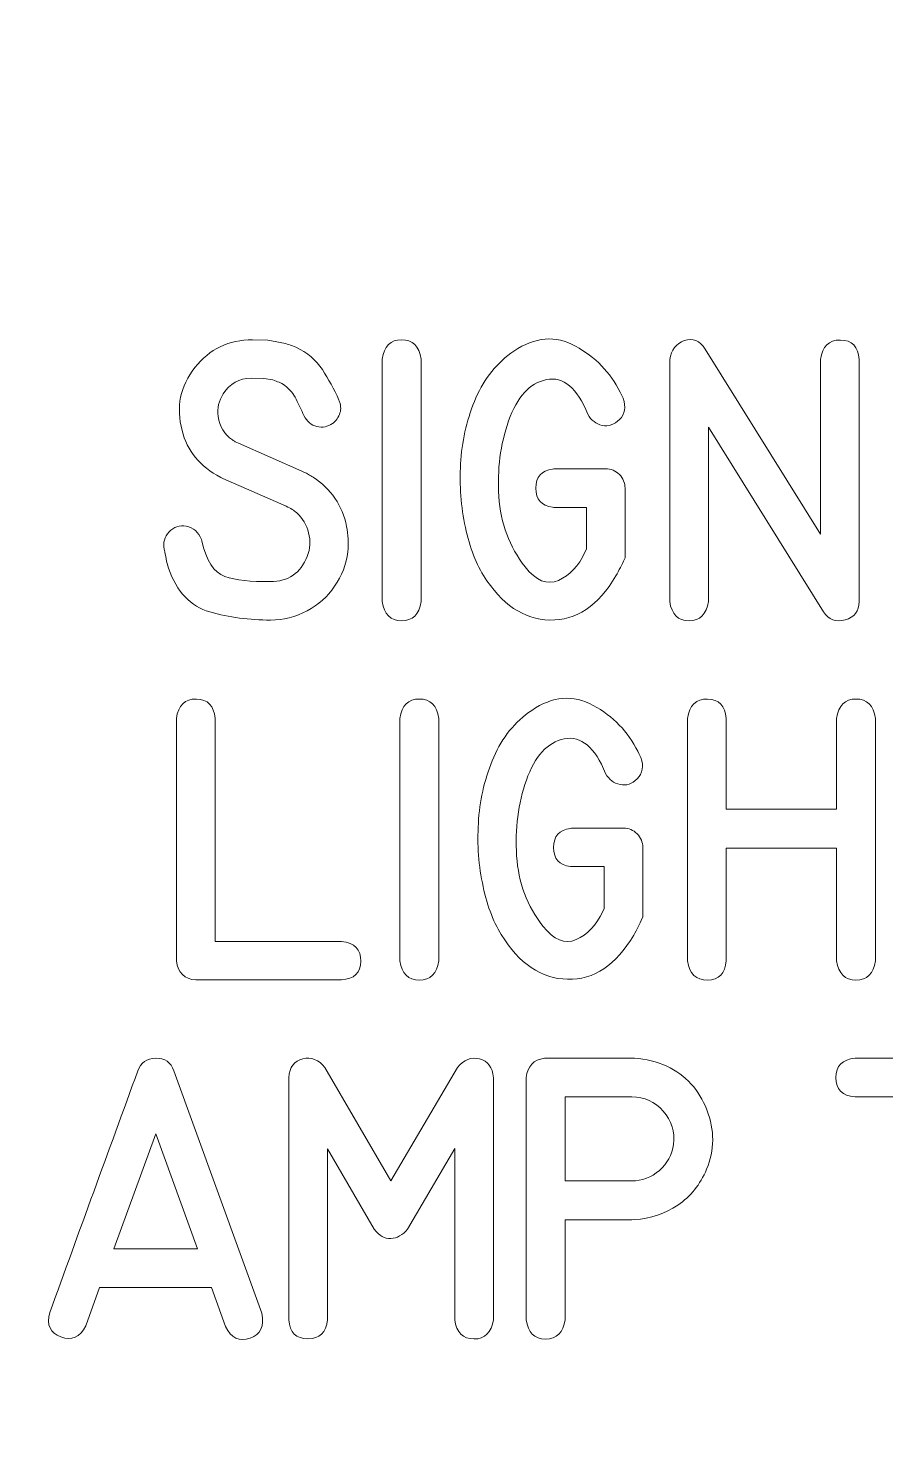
# Model space of a CAD drawing. Header units: millimetres. Extents: x -73 to 73, y -192 to 195.
# Drawn here: x -8.07 to 1.62, y 120.68 to 136.61 of the extents above; entities that cross this region are included whole.
import ezdxf

# ---------------------------------------------------------------- set-up
doc = ezdxf.new("R2010")
doc.units = ezdxf.units.MM
doc.header["$MEASUREMENT"] = 0
doc.layers.add('LED', color=7, linetype='Continuous')

msp = doc.modelspace()

# ---------------------------------------------------------------- linework, layer by layer
at = {"layer": 'LED', "color": 250, "lineweight": 9}
msp.add_open_spline([(70.6599, 74.2658), (70.9361, 74.248), (71.2072, 74.3453), (71.409, 74.5346), (71.409, 74.5346), (71.6108, 74.724), (71.7252, 74.987), (71.725, 75.2637), (71.725, 75.2637), (71.725, 75.2637), (71.725, 89.1213), (71.725, 89.1213), (71.725, 89.1213), (71.7248, 89.3867), (71.6193, 89.6411), (71.4315, 89.8287), (71.4315, 89.8287), (71.2437, 90.0162), (70.9904, 90.1215), (70.725, 90.1213), (70.725, 90.1213), (70.725, 90.1213), (68.2625, 90.1213), (68.2625, 90.1213), (68.2625, 90.1213), (65.9403, 90.1213), (63.7945, 91.3602), (62.6333, 93.3713), (62.6333, 93.3713), (61.4722, 95.3824), (61.4722, 97.8602), (62.6333, 99.8713), (62.6333, 99.8713), (63.7945, 101.8824), (65.9403, 103.1213), (68.2625, 103.1213), (68.2625, 103.1213), (68.2625, 103.1213), (70.725, 103.1213), (70.725, 103.1213), (70.725, 103.1213), (70.9904, 103.1215), (71.2448, 103.227), (71.4324, 103.4148), (71.4324, 103.4148), (71.6199, 103.6026), (71.7252, 103.8559), (71.725, 104.1213), (71.725, 104.1213), (71.725, 104.1213), (71.725, 174.8463), (71.725, 174.8463), (71.725, 174.8463), (71.7248, 175.1117), (71.6193, 175.3661), (71.4315, 175.5537), (71.4315, 175.5537), (71.2437, 175.7412), (70.9904, 175.8465), (70.725, 175.8463), (70.725, 175.8463), (70.725, 175.8463), (68.2625, 175.8463), (68.2625, 175.8463), (68.2625, 175.8463), (65.9403, 175.8463), (63.7945, 177.0852), (62.6333, 179.0963), (62.6333, 179.0963), (61.4722, 181.1074), (61.4722, 183.5852), (62.6333, 185.5963), (62.6333, 185.5963), (63.7945, 187.6074), (65.9403, 188.8463), (68.2625, 188.8463), (68.2625, 188.8463), (68.2625, 188.8463), (70.725, 188.8463), (70.725, 188.8463), (70.725, 188.8463), (70.9904, 188.8465), (71.2448, 188.952), (71.4324, 189.1398), (71.4324, 189.1398), (71.6199, 189.3276), (71.7252, 189.5809), (71.725, 189.8463), (71.725, 189.8463), (71.725, 189.8463), (71.725, 193.6206), (71.725, 193.6206), (71.725, 193.6206), (71.7248, 193.886), (71.6193, 194.1404), (71.4315, 194.328), (71.4315, 194.328), (71.2437, 194.5155), (70.9904, 194.6208), (70.725, 194.6206), (70.725, 194.6206), (70.725, 194.6206), (-70.725, 194.6206), (-70.725, 194.6206), (-70.725, 194.6206), (-70.9904, 194.6204), (-71.2448, 194.5148), (-71.4324, 194.3271), (-71.4324, 194.3271), (-71.6199, 194.1393), (-71.7252, 193.886), (-71.725, 193.6206), (-71.725, 193.6206), (-71.725, 193.6206), (-71.725, 189.8463), (-71.725, 189.8463), (-71.725, 189.8463), (-71.7248, 189.5809), (-71.6192, 189.3265), (-71.4315, 189.1389), (-71.4315, 189.1389), (-71.2437, 188.9514), (-70.9904, 188.8461), (-70.725, 188.8463), (-70.725, 188.8463), (-70.725, 188.8463), (-68.2625, 188.8463), (-68.2625, 188.8463), (-68.2625, 188.8463), (-65.9403, 188.8463), (-63.7944, 187.6074), (-62.6333, 185.5963), (-62.6333, 185.5963), (-61.4722, 183.5852), (-61.4722, 181.1074), (-62.6333, 179.0963), (-62.6333, 179.0963), (-63.7944, 177.0852), (-65.9403, 175.8463), (-68.2625, 175.8463), (-68.2625, 175.8463), (-68.2625, 175.8463), (-70.725, 175.8463), (-70.725, 175.8463), (-70.725, 175.8463), (-70.9904, 175.8461), (-71.2448, 175.7405), (-71.4324, 175.5528), (-71.4324, 175.5528), (-71.6199, 175.365), (-71.7252, 175.1117), (-71.725, 174.8463), (-71.725, 174.8463), (-71.725, 174.8463), (-71.725, 104.1213), (-71.725, 104.1213), (-71.725, 104.1213), (-71.7248, 103.8559), (-71.6192, 103.6015), (-71.4315, 103.4139), (-71.4315, 103.4139), (-71.2437, 103.2264), (-70.9904, 103.1211), (-70.725, 103.1213), (-70.725, 103.1213), (-70.725, 103.1213), (-68.2625, 103.1213), (-68.2625, 103.1213), (-68.2625, 103.1213), (-65.9403, 103.1213), (-63.7944, 101.8824), (-62.6333, 99.8713), (-62.6333, 99.8713), (-61.4722, 97.8602), (-61.4722, 95.3824), (-62.6333, 93.3713), (-62.6333, 93.3713), (-63.7944, 91.3602), (-65.9403, 90.1213), (-68.2625, 90.1213), (-68.2625, 90.1213), (-68.2625, 90.1213), (-70.725, 90.1213), (-70.725, 90.1213), (-70.725, 90.1213), (-70.9904, 90.1211), (-71.2448, 90.0155), (-71.4324, 89.8278), (-71.4324, 89.8278), (-71.6199, 89.64), (-71.7252, 89.3867), (-71.725, 89.1213), (-71.725, 89.1213), (-71.725, 89.1213), (-71.725, 84.4887), (-71.725, 84.4887), (-71.725, 84.4887), (-71.7247, 83.9613), (-71.3163, 83.5248), (-70.7901, 83.4908), (-70.7901, 83.4908), (-70.7901, 83.4908), (70.6599, 74.2658), (70.6599, 74.2658)], degree=3, knots=[0, 0, 0, 0, 0.0192308, 0.0192308, 0.0192308, 0.0192308, 0.0384615, 0.0384615, 0.0384615, 0.0384615, 0.0576923, 0.0576923, 0.0576923, 0.0576923, 0.0769231, 0.0769231, 0.0769231, 0.0769231, 0.0961538, 0.0961538, 0.0961538, 0.0961538, 0.1153846, 0.1153846, 0.1153846, 0.1153846, 0.1346154, 0.1346154, 0.1346154, 0.1346154, 0.1538462, 0.1538462, 0.1538462, 0.1538462, 0.1730769, 0.1730769, 0.1730769, 0.1730769, 0.1923077, 0.1923077, 0.1923077, 0.1923077, 0.2115385, 0.2115385, 0.2115385, 0.2115385, 0.2307692, 0.2307692, 0.2307692, 0.2307692, 0.25, 0.25, 0.25, 0.25, 0.2692308, 0.2692308, 0.2692308, 0.2692308, 0.2884615, 0.2884615, 0.2884615, 0.2884615, 0.3076923, 0.3076923, 0.3076923, 0.3076923, 0.3269231, 0.3269231, 0.3269231, 0.3269231, 0.3461538, 0.3461538, 0.3461538, 0.3461538, 0.3653846, 0.3653846, 0.3653846, 0.3653846, 0.3846154, 0.3846154, 0.3846154, 0.3846154, 0.4038462, 0.4038462, 0.4038462, 0.4038462, 0.4230769, 0.4230769, 0.4230769, 0.4230769, 0.4423077, 0.4423077, 0.4423077, 0.4423077, 0.4615385, 0.4615385, 0.4615385, 0.4615385, 0.4807692, 0.4807692, 0.4807692, 0.4807692, 0.5, 0.5, 0.5, 0.5, 0.5192308, 0.5192308, 0.5192308, 0.5192308, 0.5384615, 0.5384615, 0.5384615, 0.5384615, 0.5576923, 0.5576923, 0.5576923, 0.5576923, 0.5769231, 0.5769231, 0.5769231, 0.5769231, 0.5961538, 0.5961538, 0.5961538, 0.5961538, 0.6153846, 0.6153846, 0.6153846, 0.6153846, 0.6346154, 0.6346154, 0.6346154, 0.6346154, 0.6538462, 0.6538462, 0.6538462, 0.6538462, 0.6730769, 0.6730769, 0.6730769, 0.6730769, 0.6923077, 0.6923077, 0.6923077, 0.6923077, 0.7115385, 0.7115385, 0.7115385, 0.7115385, 0.7307692, 0.7307692, 0.7307692, 0.7307692, 0.75, 0.75, 0.75, 0.75, 0.7692308, 0.7692308, 0.7692308, 0.7692308, 0.7884615, 0.7884615, 0.7884615, 0.7884615, 0.8076923, 0.8076923, 0.8076923, 0.8076923, 0.8269231, 0.8269231, 0.8269231, 0.8269231, 0.8461538, 0.8461538, 0.8461538, 0.8461538, 0.8653846, 0.8653846, 0.8653846, 0.8653846, 0.8846154, 0.8846154, 0.8846154, 0.8846154, 0.9038462, 0.9038462, 0.9038462, 0.9038462, 0.9230769, 0.9230769, 0.9230769, 0.9230769, 0.9423077, 0.9423077, 0.9423077, 0.9423077, 0.9615385, 0.9615385, 0.9615385, 0.9615385, 1, 1, 1, 1], dxfattribs=at)
at = {"layer": 'LED', "color": 240, "lineweight": 9}
for points, knots in [([(-4.9817, 131.605), (-4.9817, 131.605), (-4.9569, 131.5944), (-4.9569, 131.5944), (-4.9569, 131.5944), (-4.9569, 131.5944), (-4.9288, 131.5807), (-4.9288, 131.5807), (-4.9288, 131.5807), (-4.9288, 131.5807), (-4.904, 131.5664), (-4.904, 131.5664), (-4.904, 131.5664), (-4.8971, 131.5611), (-4.8886, 131.5563), (-4.8801, 131.5516), (-4.8801, 131.5516), (-4.8711, 131.5474), (-4.8627, 131.5421), (-4.8542, 131.5373), (-4.8542, 131.5373), (-4.65, 131.4029), (-4.523, 131.2166), (-4.4748, 130.979), (-4.4748, 130.979), (-4.4563, 130.8859), (-4.452, 130.7901), (-4.4621, 130.6922), (-4.4621, 130.6922), (-4.479, 130.5515), (-4.5282, 130.4218), (-4.6103, 130.3022), (-4.6103, 130.3022), (-4.6923, 130.1826), (-4.7955, 130.0906), (-4.9193, 130.0255), (-4.9193, 130.0255), (-5.0527, 129.9551), (-5.1908, 129.9202), (-5.3336, 129.9202), (-5.3336, 129.9202), (-5.5734, 129.9202), (-5.802, 129.9509), (-6.0205, 130.0122), (-6.0205, 130.0122), (-6.2385, 130.0736), (-6.3941, 130.2382), (-6.4867, 130.506), (-6.4867, 130.506), (-6.4994, 130.5403), (-6.5084, 130.5753), (-6.5147, 130.6113), (-6.5147, 130.6113), (-6.5211, 130.6478), (-6.5285, 130.6838), (-6.5364, 130.7203), (-6.5364, 130.7203), (-6.5518, 130.7943), (-6.5338, 130.86), (-6.4814, 130.9171), (-6.4814, 130.9171), (-6.4295, 130.9737), (-6.3645, 130.9954), (-6.2872, 130.9822), (-6.2872, 130.9822), (-6.2052, 130.9653), (-6.1486, 130.915), (-6.1163, 130.8303), (-6.1163, 130.8303), (-6.1163, 130.8303), (-6.1115, 130.816), (-6.1115, 130.816), (-6.1115, 130.816), (-6.0623, 130.5917), (-5.9755, 130.4578), (-5.8522, 130.4144), (-5.8522, 130.4144), (-5.7284, 130.371), (-5.5569, 130.3514), (-5.3368, 130.3557), (-5.3368, 130.3557), (-5.1341, 130.3557), (-4.995, 130.4509), (-4.9193, 130.6409), (-4.9193, 130.6409), (-4.8865, 130.7256), (-4.8812, 130.8139), (-4.904, 130.9055), (-4.904, 130.9055), (-4.9267, 130.9965), (-4.9717, 131.0732), (-5.0389, 131.1341), (-5.0389, 131.1341), (-5.0691, 131.16), (-5.1082, 131.1838), (-5.1569, 131.2066), (-5.1569, 131.2066), (-5.1569, 131.2066), (-5.8744, 131.5214), (-5.8744, 131.5214), (-5.8744, 131.5214), (-5.8744, 131.5214), (-5.8977, 131.5341), (-5.8977, 131.5341), (-5.8977, 131.5341), (-6.1327, 131.6579), (-6.2782, 131.8342), (-6.3348, 132.0628), (-6.3348, 132.0628), (-6.4041, 132.3273), (-6.356, 132.5644), (-6.1898, 132.775), (-6.1898, 132.775), (-6.0242, 132.9851), (-5.8062, 133.0904), (-5.5368, 133.0904), (-5.5368, 133.0904), (-5.5368, 133.0904), (-5.3659, 133.0856), (-5.3659, 133.0856), (-5.3659, 133.0856), (-5.3104, 133.0756), (-5.2564, 133.0655), (-5.2051, 133.0555), (-5.2051, 133.0555), (-5.1532, 133.046), (-5.1008, 133.029), (-5.0484, 133.0052), (-5.0484, 133.0052), (-4.9182, 132.9444), (-4.8182, 132.8602), (-4.7489, 132.7539), (-4.7489, 132.7539), (-4.6796, 132.6475), (-4.6171, 132.5321), (-4.5616, 132.4083), (-4.5616, 132.4083), (-4.5563, 132.3967), (-4.5515, 132.3834), (-4.5473, 132.3681), (-4.5473, 132.3681), (-4.5362, 132.3173), (-4.5415, 132.2713), (-4.5632, 132.23), (-4.5632, 132.23), (-4.5753, 132.204), (-4.5886, 132.1845), (-4.6018, 132.1712), (-4.6018, 132.1712), (-4.615, 132.1575), (-4.6261, 132.1485), (-4.6341, 132.1432), (-4.6341, 132.1432), (-4.6881, 132.1051), (-4.7468, 132.0935), (-4.8108, 132.1093), (-4.8108, 132.1093), (-4.8754, 132.1236), (-4.9241, 132.1649), (-4.9585, 132.2332), (-4.9585, 132.2332), (-4.9854, 132.2929), (-5.014, 132.3543), (-5.0442, 132.4168), (-5.0442, 132.4168), (-5.0749, 132.4792), (-5.1177, 132.5311), (-5.1722, 132.5729), (-5.1722, 132.5729), (-5.195, 132.5893), (-5.2172, 132.6015), (-5.2384, 132.6089), (-5.2384, 132.6089), (-5.2596, 132.6168), (-5.2828, 132.6253), (-5.3088, 132.6348), (-5.3088, 132.6348), (-5.3088, 132.6348), (-5.4093, 132.6517), (-5.4093, 132.6517), (-5.4093, 132.6517), (-5.4093, 132.6517), (-5.5522, 132.6565), (-5.5522, 132.6565), (-5.5522, 132.6565), (-5.6908, 132.6544), (-5.7967, 132.5946), (-5.8697, 132.4766), (-5.8697, 132.4766), (-5.9194, 132.4009), (-5.9379, 132.3168), (-5.9258, 132.2236), (-5.9258, 132.2236), (-5.9115, 132.1093), (-5.8575, 132.0204), (-5.7644, 131.9569), (-5.7644, 131.9569), (-5.7601, 131.9543), (-5.7559, 131.9506), (-5.7506, 131.9469), (-5.7506, 131.9469), (-5.7453, 131.9437), (-5.7395, 131.94), (-5.7337, 131.9368), (-5.7337, 131.9368), (-5.7337, 131.9368), (-5.7162, 131.9294), (-5.7162, 131.9294), (-5.7162, 131.9294), (-5.7162, 131.9294), (-5.6977, 131.9215), (-5.6977, 131.9215), (-5.6977, 131.9215), (-5.6977, 131.9215), (-4.9817, 131.605), (-4.9817, 131.605)], [0, 0, 0, 0, 0.0181818, 0.0181818, 0.0181818, 0.0181818, 0.0363636, 0.0363636, 0.0363636, 0.0363636, 0.0545455, 0.0545455, 0.0545455, 0.0545455, 0.0727273, 0.0727273, 0.0727273, 0.0727273, 0.0909091, 0.0909091, 0.0909091, 0.0909091, 0.1090909, 0.1090909, 0.1090909, 0.1090909, 0.1272727, 0.1272727, 0.1272727, 0.1272727, 0.1454545, 0.1454545, 0.1454545, 0.1454545, 0.1636364, 0.1636364, 0.1636364, 0.1636364, 0.1818182, 0.1818182, 0.1818182, 0.1818182, 0.2, 0.2, 0.2, 0.2, 0.2181818, 0.2181818, 0.2181818, 0.2181818, 0.2363636, 0.2363636, 0.2363636, 0.2363636, 0.2545455, 0.2545455, 0.2545455, 0.2545455, 0.2727273, 0.2727273, 0.2727273, 0.2727273, 0.2909091, 0.2909091, 0.2909091, 0.2909091, 0.3090909, 0.3090909, 0.3090909, 0.3090909, 0.3272727, 0.3272727, 0.3272727, 0.3272727, 0.3454545, 0.3454545, 0.3454545, 0.3454545, 0.3636364, 0.3636364, 0.3636364, 0.3636364, 0.3818182, 0.3818182, 0.3818182, 0.3818182, 0.4, 0.4, 0.4, 0.4, 0.4181818, 0.4181818, 0.4181818, 0.4181818, 0.4363636, 0.4363636, 0.4363636, 0.4363636, 0.4545455, 0.4545455, 0.4545455, 0.4545455, 0.4727273, 0.4727273, 0.4727273, 0.4727273, 0.4909091, 0.4909091, 0.4909091, 0.4909091, 0.5090909, 0.5090909, 0.5090909, 0.5090909, 0.5272727, 0.5272727, 0.5272727, 0.5272727, 0.5454545, 0.5454545, 0.5454545, 0.5454545, 0.5636364, 0.5636364, 0.5636364, 0.5636364, 0.5818182, 0.5818182, 0.5818182, 0.5818182, 0.6, 0.6, 0.6, 0.6, 0.6181818, 0.6181818, 0.6181818, 0.6181818, 0.6363636, 0.6363636, 0.6363636, 0.6363636, 0.6545455, 0.6545455, 0.6545455, 0.6545455, 0.6727273, 0.6727273, 0.6727273, 0.6727273, 0.6909091, 0.6909091, 0.6909091, 0.6909091, 0.7090909, 0.7090909, 0.7090909, 0.7090909, 0.7272727, 0.7272727, 0.7272727, 0.7272727, 0.7454545, 0.7454545, 0.7454545, 0.7454545, 0.7636364, 0.7636364, 0.7636364, 0.7636364, 0.7818182, 0.7818182, 0.7818182, 0.7818182, 0.8, 0.8, 0.8, 0.8, 0.8181818, 0.8181818, 0.8181818, 0.8181818, 0.8363636, 0.8363636, 0.8363636, 0.8363636, 0.8545455, 0.8545455, 0.8545455, 0.8545455, 0.8727273, 0.8727273, 0.8727273, 0.8727273, 0.8909091, 0.8909091, 0.8909091, 0.8909091, 0.9090909, 0.9090909, 0.9090909, 0.9090909, 0.9272727, 0.9272727, 0.9272727, 0.9272727, 0.9454545, 0.9454545, 0.9454545, 0.9454545, 0.9636364, 0.9636364, 0.9636364, 0.9636364, 1, 1, 1, 1]), ([(-3.6329, 130.1292), (-3.6557, 129.9837), (-3.7292, 129.9112), (-3.8536, 129.9117), (-3.8536, 129.9117), (-3.9785, 129.9122), (-4.0515, 129.9847), (-4.0732, 130.1292), (-4.0732, 130.1292), (-4.0732, 130.1292), (-4.0732, 132.8703), (-4.0732, 132.8703), (-4.0732, 132.8703), (-4.0515, 133.0158), (-3.9785, 133.0893), (-3.8536, 133.0899), (-3.8536, 133.0899), (-3.7292, 133.0904), (-3.6557, 133.0168), (-3.6329, 132.8703), (-3.6329, 132.8703), (-3.6329, 132.8703), (-3.6329, 130.1292), (-3.6329, 130.1292)], [0, 0, 0, 0, 0.1428571, 0.1428571, 0.1428571, 0.1428571, 0.2857143, 0.2857143, 0.2857143, 0.2857143, 0.4285714, 0.4285714, 0.4285714, 0.4285714, 0.5714286, 0.5714286, 0.5714286, 0.5714286, 0.7142857, 0.7142857, 0.7142857, 0.7142857, 1, 1, 1, 1]), ([(-2.1322, 131.1944), (-2.1322, 131.1944), (-2.146, 131.196), (-2.146, 131.196), (-2.146, 131.196), (-2.2725, 131.2113), (-2.3354, 131.2833), (-2.3354, 131.4114), (-2.3354, 131.4114), (-2.3354, 131.5394), (-2.2725, 131.6114), (-2.146, 131.6267), (-2.146, 131.6267), (-2.146, 131.6267), (-2.1322, 131.6299), (-2.1322, 131.6299), (-2.1322, 131.6299), (-2.1322, 131.6299), (-2.1185, 131.6299), (-2.1185, 131.6299), (-2.1185, 131.6299), (-2.1185, 131.6299), (-1.5465, 131.6299), (-1.5465, 131.6299), (-1.5465, 131.6299), (-1.4861, 131.6299), (-1.4348, 131.6087), (-1.3919, 131.5659), (-1.3919, 131.5659), (-1.3491, 131.523), (-1.3279, 131.4712), (-1.3279, 131.4114), (-1.3279, 131.4114), (-1.3279, 131.4114), (-1.3279, 130.6255), (-1.3279, 130.6255), (-1.3279, 130.6255), (-1.3279, 130.6255), (-1.3464, 130.5853), (-1.3464, 130.5853), (-1.3464, 130.5853), (-1.3464, 130.5853), (-1.357, 130.5605), (-1.357, 130.5605), (-1.357, 130.5605), (-1.357, 130.5605), (-1.3681, 130.5372), (-1.3681, 130.5372), (-1.3681, 130.5372), (-1.3681, 130.5372), (-1.3803, 130.5139), (-1.3803, 130.5139), (-1.3803, 130.5139), (-1.3803, 130.5139), (-1.393, 130.4906), (-1.393, 130.4906), (-1.393, 130.4906), (-1.393, 130.4906), (-1.4036, 130.4673), (-1.4036, 130.4673), (-1.4036, 130.4673), (-1.4036, 130.4673), (-1.4163, 130.444), (-1.4163, 130.444), (-1.4163, 130.444), (-1.4163, 130.444), (-1.43, 130.4208), (-1.43, 130.4208), (-1.43, 130.4208), (-1.6306, 130.08), (-1.8798, 129.9133), (-2.1772, 129.9207), (-2.1772, 129.9207), (-2.4751, 129.9286), (-2.7249, 130.0969), (-2.9276, 130.4255), (-2.9276, 130.4255), (-3.0239, 130.5816), (-3.0948, 130.7769), (-3.1414, 131.0124), (-3.1414, 131.0124), (-3.1879, 131.2473), (-3.2022, 131.4876), (-3.1832, 131.7331), (-3.1832, 131.7331), (-3.1647, 131.9786), (-3.1075, 132.212), (-3.0123, 132.4337), (-3.0123, 132.4337), (-2.9165, 132.6554), (-2.7736, 132.8316), (-2.5836, 132.9618), (-2.5836, 132.9618), (-2.3455, 133.1232), (-2.1143, 133.1417), (-1.8888, 133.0184), (-1.8888, 133.0184), (-1.6634, 132.8946), (-1.4951, 132.7216), (-1.3835, 132.4983), (-1.3835, 132.4983), (-1.3835, 132.4983), (-1.3713, 132.4734), (-1.3713, 132.4734), (-1.3713, 132.4734), (-1.3713, 132.4734), (-1.3618, 132.4517), (-1.3618, 132.4517), (-1.3618, 132.4517), (-1.3618, 132.4517), (-1.3496, 132.4284), (-1.3496, 132.4284), (-1.3496, 132.4284), (-1.3142, 132.3305), (-1.3279, 132.2501), (-1.3898, 132.1882), (-1.3898, 132.1882), (-1.4496, 132.1294), (-1.5147, 132.1072), (-1.5851, 132.122), (-1.5851, 132.122), (-1.6555, 132.1374), (-1.7094, 132.1786), (-1.7481, 132.2469), (-1.7481, 132.2469), (-1.8687, 132.5469), (-2.0243, 132.6777), (-2.2153, 132.639), (-2.2153, 132.639), (-2.4058, 132.6009), (-2.5487, 132.4448), (-2.644, 132.1712), (-2.644, 132.1712), (-2.7371, 131.9067), (-2.7736, 131.622), (-2.754, 131.3177), (-2.754, 131.3177), (-2.7344, 131.0134), (-2.635, 130.7478), (-2.4561, 130.5218), (-2.4561, 130.5218), (-2.3333, 130.3636), (-2.2084, 130.3128), (-2.0809, 130.3694), (-2.0809, 130.3694), (-1.9539, 130.4266), (-1.8539, 130.5324), (-1.7804, 130.6875), (-1.7804, 130.6875), (-1.7804, 130.6875), (-1.7634, 130.7213), (-1.7634, 130.7213), (-1.7634, 130.7213), (-1.7634, 130.7213), (-1.7634, 131.1944), (-1.7634, 131.1944), (-1.7634, 131.1944), (-1.7634, 131.1944), (-2.1322, 131.1944), (-2.1322, 131.1944)], [0, 0, 0, 0, 0.0243902, 0.0243902, 0.0243902, 0.0243902, 0.0487805, 0.0487805, 0.0487805, 0.0487805, 0.0731707, 0.0731707, 0.0731707, 0.0731707, 0.097561, 0.097561, 0.097561, 0.097561, 0.1219512, 0.1219512, 0.1219512, 0.1219512, 0.1463415, 0.1463415, 0.1463415, 0.1463415, 0.1707317, 0.1707317, 0.1707317, 0.1707317, 0.195122, 0.195122, 0.195122, 0.195122, 0.2195122, 0.2195122, 0.2195122, 0.2195122, 0.2439024, 0.2439024, 0.2439024, 0.2439024, 0.2682927, 0.2682927, 0.2682927, 0.2682927, 0.2926829, 0.2926829, 0.2926829, 0.2926829, 0.3170732, 0.3170732, 0.3170732, 0.3170732, 0.3414634, 0.3414634, 0.3414634, 0.3414634, 0.3658537, 0.3658537, 0.3658537, 0.3658537, 0.3902439, 0.3902439, 0.3902439, 0.3902439, 0.4146341, 0.4146341, 0.4146341, 0.4146341, 0.4390244, 0.4390244, 0.4390244, 0.4390244, 0.4634146, 0.4634146, 0.4634146, 0.4634146, 0.4878049, 0.4878049, 0.4878049, 0.4878049, 0.5121951, 0.5121951, 0.5121951, 0.5121951, 0.5365854, 0.5365854, 0.5365854, 0.5365854, 0.5609756, 0.5609756, 0.5609756, 0.5609756, 0.5853659, 0.5853659, 0.5853659, 0.5853659, 0.6097561, 0.6097561, 0.6097561, 0.6097561, 0.6341463, 0.6341463, 0.6341463, 0.6341463, 0.6585366, 0.6585366, 0.6585366, 0.6585366, 0.6829268, 0.6829268, 0.6829268, 0.6829268, 0.7073171, 0.7073171, 0.7073171, 0.7073171, 0.7317073, 0.7317073, 0.7317073, 0.7317073, 0.7560976, 0.7560976, 0.7560976, 0.7560976, 0.7804878, 0.7804878, 0.7804878, 0.7804878, 0.804878, 0.804878, 0.804878, 0.804878, 0.8292683, 0.8292683, 0.8292683, 0.8292683, 0.8536585, 0.8536585, 0.8536585, 0.8536585, 0.8780488, 0.8780488, 0.8780488, 0.8780488, 0.902439, 0.902439, 0.902439, 0.902439, 0.9268293, 0.9268293, 0.9268293, 0.9268293, 0.9512195, 0.9512195, 0.9512195, 0.9512195, 1, 1, 1, 1]), ([(1.3184, 130.1292), (1.3184, 130.0207), (1.266, 129.9519), (1.1612, 129.9223), (1.1612, 129.9223), (1.0559, 129.8932), (0.975, 129.9239), (0.9168, 130.0149), (0.9168, 130.0149), (0.9168, 130.0149), (-0.3855, 132.103), (-0.3855, 132.103), (-0.3855, 132.103), (-0.3855, 132.103), (-0.3855, 130.1292), (-0.3855, 130.1292), (-0.3855, 130.1292), (-0.4083, 129.9847), (-0.4813, 129.9122), (-0.6046, 129.9122), (-0.6046, 129.9122), (-0.7284, 129.9122), (-0.8009, 129.9847), (-0.8226, 130.1292), (-0.8226, 130.1292), (-0.8226, 130.1292), (-0.8226, 132.8671), (-0.8226, 132.8671), (-0.8226, 132.8671), (-0.8073, 132.9745), (-0.7522, 133.0454), (-0.6575, 133.0798), (-0.6575, 133.0798), (-0.5628, 133.1137), (-0.4839, 133.0814), (-0.421, 132.9835), (-0.421, 132.9835), (-0.421, 132.9835), (0.8813, 130.8922), (0.8813, 130.8922), (0.8813, 130.8922), (0.8813, 130.8922), (0.8813, 132.8671), (0.8813, 132.8671), (0.8813, 132.8671), (0.9009, 133.0147), (0.976, 133.0883), (1.1067, 133.0867), (1.1067, 133.0867), (1.2374, 133.0851), (1.3078, 133.0121), (1.3184, 132.8671), (1.3184, 132.8671), (1.3184, 132.8671), (1.3184, 130.1292), (1.3184, 130.1292)], [0, 0, 0, 0, 0.0666667, 0.0666667, 0.0666667, 0.0666667, 0.1333333, 0.1333333, 0.1333333, 0.1333333, 0.2, 0.2, 0.2, 0.2, 0.2666667, 0.2666667, 0.2666667, 0.2666667, 0.3333333, 0.3333333, 0.3333333, 0.3333333, 0.4, 0.4, 0.4, 0.4, 0.4666667, 0.4666667, 0.4666667, 0.4666667, 0.5333333, 0.5333333, 0.5333333, 0.5333333, 0.6, 0.6, 0.6, 0.6, 0.6666667, 0.6666667, 0.6666667, 0.6666667, 0.7333333, 0.7333333, 0.7333333, 0.7333333, 0.8, 0.8, 0.8, 0.8, 0.8666667, 0.8666667, 0.8666667, 0.8666667, 1, 1, 1, 1]), ([(-6.1791, 125.8515), (-6.3061, 125.86), (-6.3796, 125.9314), (-6.3992, 126.0669), (-6.3992, 126.0669), (-6.3992, 126.0669), (-6.3992, 128.808), (-6.3992, 128.808), (-6.3992, 128.808), (-6.3775, 128.9567), (-6.3018, 129.0297), (-6.1727, 129.0276), (-6.1727, 129.0276), (-6.0436, 129.0249), (-5.9732, 128.9514), (-5.9621, 128.808), (-5.9621, 128.808), (-5.9621, 128.808), (-5.9621, 126.2844), (-5.9621, 126.2844), (-5.9621, 126.2844), (-5.9621, 126.2844), (-4.5312, 126.2854), (-4.5312, 126.2854), (-4.5312, 126.2854), (-4.3841, 126.269), (-4.3116, 126.1949), (-4.3132, 126.0632), (-4.3132, 126.0632), (-4.3148, 125.9314), (-4.3878, 125.861), (-4.5328, 125.8515), (-4.5328, 125.8515), (-4.5328, 125.8515), (-6.1791, 125.8515), (-6.1791, 125.8515)], [0, 0, 0, 0, 0.1, 0.1, 0.1, 0.1, 0.2, 0.2, 0.2, 0.2, 0.3, 0.3, 0.3, 0.3, 0.4, 0.4, 0.4, 0.4, 0.5, 0.5, 0.5, 0.5, 0.6, 0.6, 0.6, 0.6, 0.7, 0.7, 0.7, 0.7, 0.8, 0.8, 0.8, 0.8, 1, 1, 1, 1]), ([(-3.4321, 126.0669), (-3.4549, 125.9214), (-3.5284, 125.8489), (-3.6528, 125.8494), (-3.6528, 125.8494), (-3.7777, 125.8499), (-3.8507, 125.9224), (-3.8724, 126.0669), (-3.8724, 126.0669), (-3.8724, 126.0669), (-3.8724, 128.808), (-3.8724, 128.808), (-3.8724, 128.808), (-3.8507, 128.9535), (-3.7777, 129.027), (-3.6528, 129.0276), (-3.6528, 129.0276), (-3.5284, 129.0281), (-3.4549, 128.9545), (-3.4321, 128.808), (-3.4321, 128.808), (-3.4321, 128.808), (-3.4321, 126.0669), (-3.4321, 126.0669)], [0, 0, 0, 0, 0.1428571, 0.1428571, 0.1428571, 0.1428571, 0.2857143, 0.2857143, 0.2857143, 0.2857143, 0.4285714, 0.4285714, 0.4285714, 0.4285714, 0.5714286, 0.5714286, 0.5714286, 0.5714286, 0.7142857, 0.7142857, 0.7142857, 0.7142857, 1, 1, 1, 1]), ([(-1.9314, 127.1321), (-1.9314, 127.1321), (-1.9452, 127.1337), (-1.9452, 127.1337), (-1.9452, 127.1337), (-2.0717, 127.149), (-2.1346, 127.221), (-2.1346, 127.3491), (-2.1346, 127.3491), (-2.1346, 127.4771), (-2.0717, 127.5491), (-1.9452, 127.5644), (-1.9452, 127.5644), (-1.9452, 127.5644), (-1.9314, 127.5676), (-1.9314, 127.5676), (-1.9314, 127.5676), (-1.9314, 127.5676), (-1.9177, 127.5676), (-1.9177, 127.5676), (-1.9177, 127.5676), (-1.9177, 127.5676), (-1.3457, 127.5676), (-1.3457, 127.5676), (-1.3457, 127.5676), (-1.2853, 127.5676), (-1.234, 127.5464), (-1.1911, 127.5036), (-1.1911, 127.5036), (-1.1483, 127.4607), (-1.1271, 127.4089), (-1.1271, 127.3491), (-1.1271, 127.3491), (-1.1271, 127.3491), (-1.1271, 126.5632), (-1.1271, 126.5632), (-1.1271, 126.5632), (-1.1271, 126.5632), (-1.1456, 126.523), (-1.1456, 126.523), (-1.1456, 126.523), (-1.1456, 126.523), (-1.1562, 126.4982), (-1.1562, 126.4982), (-1.1562, 126.4982), (-1.1562, 126.4982), (-1.1673, 126.4749), (-1.1673, 126.4749), (-1.1673, 126.4749), (-1.1673, 126.4749), (-1.1795, 126.4516), (-1.1795, 126.4516), (-1.1795, 126.4516), (-1.1795, 126.4516), (-1.1922, 126.4283), (-1.1922, 126.4283), (-1.1922, 126.4283), (-1.1922, 126.4283), (-1.2028, 126.405), (-1.2028, 126.405), (-1.2028, 126.405), (-1.2028, 126.405), (-1.2155, 126.3817), (-1.2155, 126.3817), (-1.2155, 126.3817), (-1.2155, 126.3817), (-1.2292, 126.3585), (-1.2292, 126.3585), (-1.2292, 126.3585), (-1.4298, 126.0177), (-1.679, 125.851), (-1.9764, 125.8584), (-1.9764, 125.8584), (-2.2743, 125.8663), (-2.5241, 126.0346), (-2.7268, 126.3632), (-2.7268, 126.3632), (-2.8231, 126.5193), (-2.894, 126.7146), (-2.9406, 126.9501), (-2.9406, 126.9501), (-2.9871, 127.185), (-3.0014, 127.4253), (-2.9824, 127.6708), (-2.9824, 127.6708), (-2.9639, 127.9163), (-2.9067, 128.1497), (-2.8115, 128.3714), (-2.8115, 128.3714), (-2.7157, 128.5931), (-2.5728, 128.7693), (-2.3828, 128.8995), (-2.3828, 128.8995), (-2.1447, 129.0609), (-1.9135, 129.0794), (-1.688, 128.9561), (-1.688, 128.9561), (-1.4626, 128.8323), (-1.2943, 128.6593), (-1.1827, 128.436), (-1.1827, 128.436), (-1.1827, 128.436), (-1.1705, 128.4111), (-1.1705, 128.4111), (-1.1705, 128.4111), (-1.1705, 128.4111), (-1.161, 128.3894), (-1.161, 128.3894), (-1.161, 128.3894), (-1.161, 128.3894), (-1.1488, 128.3661), (-1.1488, 128.3661), (-1.1488, 128.3661), (-1.1134, 128.2682), (-1.1271, 128.1878), (-1.189, 128.1259), (-1.189, 128.1259), (-1.2488, 128.0671), (-1.3139, 128.0449), (-1.3843, 128.0597), (-1.3843, 128.0597), (-1.4547, 128.0751), (-1.5086, 128.1163), (-1.5473, 128.1846), (-1.5473, 128.1846), (-1.6679, 128.4846), (-1.8235, 128.6154), (-2.0145, 128.5767), (-2.0145, 128.5767), (-2.205, 128.5386), (-2.3479, 128.3825), (-2.4432, 128.1089), (-2.4432, 128.1089), (-2.5363, 127.8444), (-2.5728, 127.5597), (-2.5532, 127.2554), (-2.5532, 127.2554), (-2.5336, 126.9511), (-2.4342, 126.6855), (-2.2553, 126.4595), (-2.2553, 126.4595), (-2.1325, 126.3013), (-2.0076, 126.2505), (-1.8801, 126.3071), (-1.8801, 126.3071), (-1.7531, 126.3643), (-1.6531, 126.4701), (-1.5796, 126.6252), (-1.5796, 126.6252), (-1.5796, 126.6252), (-1.5626, 126.659), (-1.5626, 126.659), (-1.5626, 126.659), (-1.5626, 126.659), (-1.5626, 127.1321), (-1.5626, 127.1321), (-1.5626, 127.1321), (-1.5626, 127.1321), (-1.9314, 127.1321), (-1.9314, 127.1321)], [0, 0, 0, 0, 0.0243902, 0.0243902, 0.0243902, 0.0243902, 0.0487805, 0.0487805, 0.0487805, 0.0487805, 0.0731707, 0.0731707, 0.0731707, 0.0731707, 0.097561, 0.097561, 0.097561, 0.097561, 0.1219512, 0.1219512, 0.1219512, 0.1219512, 0.1463415, 0.1463415, 0.1463415, 0.1463415, 0.1707317, 0.1707317, 0.1707317, 0.1707317, 0.195122, 0.195122, 0.195122, 0.195122, 0.2195122, 0.2195122, 0.2195122, 0.2195122, 0.2439024, 0.2439024, 0.2439024, 0.2439024, 0.2682927, 0.2682927, 0.2682927, 0.2682927, 0.2926829, 0.2926829, 0.2926829, 0.2926829, 0.3170732, 0.3170732, 0.3170732, 0.3170732, 0.3414634, 0.3414634, 0.3414634, 0.3414634, 0.3658537, 0.3658537, 0.3658537, 0.3658537, 0.3902439, 0.3902439, 0.3902439, 0.3902439, 0.4146341, 0.4146341, 0.4146341, 0.4146341, 0.4390244, 0.4390244, 0.4390244, 0.4390244, 0.4634146, 0.4634146, 0.4634146, 0.4634146, 0.4878049, 0.4878049, 0.4878049, 0.4878049, 0.5121951, 0.5121951, 0.5121951, 0.5121951, 0.5365854, 0.5365854, 0.5365854, 0.5365854, 0.5609756, 0.5609756, 0.5609756, 0.5609756, 0.5853659, 0.5853659, 0.5853659, 0.5853659, 0.6097561, 0.6097561, 0.6097561, 0.6097561, 0.6341463, 0.6341463, 0.6341463, 0.6341463, 0.6585366, 0.6585366, 0.6585366, 0.6585366, 0.6829268, 0.6829268, 0.6829268, 0.6829268, 0.7073171, 0.7073171, 0.7073171, 0.7073171, 0.7317073, 0.7317073, 0.7317073, 0.7317073, 0.7560976, 0.7560976, 0.7560976, 0.7560976, 0.7804878, 0.7804878, 0.7804878, 0.7804878, 0.804878, 0.804878, 0.804878, 0.804878, 0.8292683, 0.8292683, 0.8292683, 0.8292683, 0.8536585, 0.8536585, 0.8536585, 0.8536585, 0.8780488, 0.8780488, 0.8780488, 0.8780488, 0.902439, 0.902439, 0.902439, 0.902439, 0.9268293, 0.9268293, 0.9268293, 0.9268293, 0.9512195, 0.9512195, 0.9512195, 0.9512195, 1, 1, 1, 1]), ([(-0.6218, 126.0669), (-0.6218, 126.0669), (-0.6218, 128.808), (-0.6218, 128.808), (-0.6218, 128.808), (-0.6001, 128.9567), (-0.5244, 129.0297), (-0.3953, 129.0276), (-0.3953, 129.0276), (-0.2662, 129.0249), (-0.1958, 128.9514), (-0.1847, 128.808), (-0.1847, 128.808), (-0.1847, 128.808), (-0.1847, 127.783), (-0.1847, 127.783), (-0.1847, 127.783), (-0.1847, 127.783), (1.0636, 127.783), (1.0636, 127.783), (1.0636, 127.783), (1.0636, 127.783), (1.0636, 128.808), (1.0636, 128.808), (1.0636, 128.808), (1.0853, 128.9535), (1.1583, 129.027), (1.2827, 129.0276), (1.2827, 129.0276), (1.407, 129.0281), (1.4811, 128.9545), (1.5039, 128.808), (1.5039, 128.808), (1.5039, 128.808), (1.5039, 126.0669), (1.5039, 126.0669), (1.5039, 126.0669), (1.4811, 125.9214), (1.407, 125.8489), (1.2827, 125.8494), (1.2827, 125.8494), (1.1583, 125.8499), (1.0853, 125.9224), (1.0636, 126.0669), (1.0636, 126.0669), (1.0636, 126.0669), (1.0636, 127.3427), (1.0636, 127.3427), (1.0636, 127.3427), (1.0636, 127.3427), (-0.1847, 127.3427), (-0.1847, 127.3427), (-0.1847, 127.3427), (-0.1847, 127.3427), (-0.1847, 126.0669), (-0.1847, 126.0669), (-0.1847, 126.0669), (-0.1958, 125.9245), (-0.2662, 125.852), (-0.3953, 125.8499), (-0.3953, 125.8499), (-0.5244, 125.8478), (-0.6001, 125.9203), (-0.6218, 126.0669)], [0, 0, 0, 0, 0.0588235, 0.0588235, 0.0588235, 0.0588235, 0.1176471, 0.1176471, 0.1176471, 0.1176471, 0.1764706, 0.1764706, 0.1764706, 0.1764706, 0.2352941, 0.2352941, 0.2352941, 0.2352941, 0.2941176, 0.2941176, 0.2941176, 0.2941176, 0.3529412, 0.3529412, 0.3529412, 0.3529412, 0.4117647, 0.4117647, 0.4117647, 0.4117647, 0.4705882, 0.4705882, 0.4705882, 0.4705882, 0.5294118, 0.5294118, 0.5294118, 0.5294118, 0.5882353, 0.5882353, 0.5882353, 0.5882353, 0.6470588, 0.6470588, 0.6470588, 0.6470588, 0.7058824, 0.7058824, 0.7058824, 0.7058824, 0.7647059, 0.7647059, 0.7647059, 0.7647059, 0.8235294, 0.8235294, 0.8235294, 0.8235294, 0.8823529, 0.8823529, 0.8823529, 0.8823529, 1, 1, 1, 1]), ([(-7.8295, 122.0898), (-7.6644, 122.5459), (-7.4988, 123.0015), (-7.3331, 123.4566), (-7.3331, 123.4566), (-7.167, 123.9117), (-7.0008, 124.3673), (-6.8347, 124.8229), (-6.8347, 124.8229), (-6.8003, 124.9171), (-6.7325, 124.9647), (-6.6315, 124.9658), (-6.6315, 124.9658), (-6.5299, 124.9669), (-6.4616, 124.9192), (-6.4267, 124.8229), (-6.4267, 124.8229), (-6.4267, 124.8229), (-5.4329, 122.0824), (-5.4329, 122.0824), (-5.4329, 122.0824), (-5.4022, 121.9363), (-5.4466, 121.8427), (-5.5662, 121.8003), (-5.5662, 121.8003), (-5.6864, 121.7575), (-5.7784, 121.8014), (-5.8441, 121.9305), (-5.8441, 121.9305), (-5.8441, 121.9305), (-6.0033, 122.3739), (-6.0033, 122.3739), (-6.0033, 122.3739), (-6.0033, 122.3739), (-7.267, 122.3739), (-7.267, 122.3739), (-7.267, 122.3739), (-7.267, 122.3739), (-7.422, 121.9411), (-7.422, 121.9411), (-7.422, 121.9411), (-7.4882, 121.8109), (-7.5824, 121.7686), (-7.7041, 121.8136), (-7.7041, 121.8136), (-7.8263, 121.858), (-7.8681, 121.9506), (-7.8295, 122.0898)], [0, 0, 0, 0, 0.0769231, 0.0769231, 0.0769231, 0.0769231, 0.1538462, 0.1538462, 0.1538462, 0.1538462, 0.2307692, 0.2307692, 0.2307692, 0.2307692, 0.3076923, 0.3076923, 0.3076923, 0.3076923, 0.3846154, 0.3846154, 0.3846154, 0.3846154, 0.4615385, 0.4615385, 0.4615385, 0.4615385, 0.5384615, 0.5384615, 0.5384615, 0.5384615, 0.6153846, 0.6153846, 0.6153846, 0.6153846, 0.6923077, 0.6923077, 0.6923077, 0.6923077, 0.7692308, 0.7692308, 0.7692308, 0.7692308, 0.8461538, 0.8461538, 0.8461538, 0.8461538, 1, 1, 1, 1]), ([(-2.8162, 122.0078), (-2.839, 121.8633), (-2.912, 121.7908), (-3.0353, 121.7913), (-3.0353, 121.7913), (-3.1591, 121.7919), (-3.2316, 121.8644), (-3.2533, 122.0078), (-3.2533, 122.0078), (-3.2533, 122.0078), (-3.2533, 123.944), (-3.2533, 123.944), (-3.2533, 123.944), (-3.2533, 123.944), (-3.7851, 123.0343), (-3.7851, 123.0343), (-3.7851, 123.0343), (-3.8417, 122.9661), (-3.9052, 122.9301), (-3.9751, 122.9269), (-3.9751, 122.9269), (-4.0449, 122.9243), (-4.1068, 122.9597), (-4.1619, 123.0343), (-4.1619, 123.0343), (-4.1619, 123.0343), (-4.6905, 123.9397), (-4.6905, 123.9397), (-4.6905, 123.9397), (-4.6905, 123.9397), (-4.6889, 122.0078), (-4.6889, 122.0078), (-4.6889, 122.0078), (-4.7053, 121.8644), (-4.7799, 121.7924), (-4.9128, 121.7929), (-4.9128, 121.7929), (-5.0456, 121.7934), (-5.117, 121.8654), (-5.1276, 122.0078), (-5.1276, 122.0078), (-5.1276, 122.0078), (-5.1276, 124.7457), (-5.1276, 124.7457), (-5.1276, 124.7457), (-5.1191, 124.8647), (-5.0673, 124.9356), (-4.971, 124.9589), (-4.971, 124.9589), (-4.8747, 124.9822), (-4.791, 124.9494), (-4.7196, 124.8605), (-4.7196, 124.8605), (-4.7196, 124.8605), (-3.974, 123.5783), (-3.974, 123.5783), (-3.974, 123.5783), (-3.974, 123.5783), (-3.2205, 124.8605), (-3.2205, 124.8605), (-3.2205, 124.8605), (-3.1496, 124.9494), (-3.0665, 124.9817), (-2.9718, 124.9579), (-2.9718, 124.9579), (-2.8776, 124.9341), (-2.8252, 124.8637), (-2.8162, 124.7457), (-2.8162, 124.7457), (-2.8162, 124.7457), (-2.8162, 122.0078), (-2.8162, 122.0078)], [0, 0, 0, 0, 0.0526316, 0.0526316, 0.0526316, 0.0526316, 0.1052632, 0.1052632, 0.1052632, 0.1052632, 0.1578947, 0.1578947, 0.1578947, 0.1578947, 0.2105263, 0.2105263, 0.2105263, 0.2105263, 0.2631579, 0.2631579, 0.2631579, 0.2631579, 0.3157895, 0.3157895, 0.3157895, 0.3157895, 0.3684211, 0.3684211, 0.3684211, 0.3684211, 0.4210526, 0.4210526, 0.4210526, 0.4210526, 0.4736842, 0.4736842, 0.4736842, 0.4736842, 0.5263158, 0.5263158, 0.5263158, 0.5263158, 0.5789474, 0.5789474, 0.5789474, 0.5789474, 0.6315789, 0.6315789, 0.6315789, 0.6315789, 0.6842105, 0.6842105, 0.6842105, 0.6842105, 0.7368421, 0.7368421, 0.7368421, 0.7368421, 0.7894737, 0.7894737, 0.7894737, 0.7894737, 0.8421053, 0.8421053, 0.8421053, 0.8421053, 0.8947368, 0.8947368, 0.8947368, 0.8947368, 1, 1, 1, 1]), ([(-1.252, 124.9658), (-1.252, 124.9658), (-1.2224, 124.9658), (-1.2224, 124.9658), (-1.2224, 124.9658), (-1.0901, 124.9563), (-0.9684, 124.9266), (-0.8567, 124.8758), (-0.8567, 124.8758), (-0.6429, 124.7758), (-0.4916, 124.6107), (-0.4027, 124.3811), (-0.4027, 124.3811), (-0.3138, 124.1519), (-0.3148, 123.9281), (-0.4053, 123.7101), (-0.4053, 123.7101), (-0.4789, 123.5376), (-0.5874, 123.4021), (-0.7313, 123.3047), (-0.7313, 123.3047), (-0.8747, 123.2069), (-1.0387, 123.1523), (-1.2224, 123.1412), (-1.2224, 123.1412), (-1.2224, 123.1412), (-1.252, 123.1396), (-1.252, 123.1396), (-1.252, 123.1396), (-1.252, 123.1396), (-2.0055, 123.1396), (-2.0055, 123.1396), (-2.0055, 123.1396), (-2.0055, 123.1396), (-2.0055, 122.0093), (-2.0055, 122.0093), (-2.0055, 122.0093), (-2.024, 121.8638), (-2.0976, 121.7908), (-2.2257, 121.7908), (-2.2257, 121.7908), (-2.3537, 121.7908), (-2.4267, 121.8638), (-2.4442, 122.0093), (-2.4442, 122.0093), (-2.4442, 122.0093), (-2.4442, 124.7488), (-2.4442, 124.7488), (-2.4442, 124.7488), (-2.4289, 124.8769), (-2.3606, 124.9494), (-2.2394, 124.9658), (-2.2394, 124.9658), (-2.2394, 124.9658), (-2.2257, 124.9658), (-2.2257, 124.9658), (-2.2257, 124.9658), (-2.2257, 124.9658), (-1.252, 124.9658), (-1.252, 124.9658)], [0, 0, 0, 0, 0.0625, 0.0625, 0.0625, 0.0625, 0.125, 0.125, 0.125, 0.125, 0.1875, 0.1875, 0.1875, 0.1875, 0.25, 0.25, 0.25, 0.25, 0.3125, 0.3125, 0.3125, 0.3125, 0.375, 0.375, 0.375, 0.375, 0.4375, 0.4375, 0.4375, 0.4375, 0.5, 0.5, 0.5, 0.5, 0.5625, 0.5625, 0.5625, 0.5625, 0.625, 0.625, 0.625, 0.625, 0.6875, 0.6875, 0.6875, 0.6875, 0.75, 0.75, 0.75, 0.75, 0.8125, 0.8125, 0.8125, 0.8125, 0.875, 0.875, 0.875, 0.875, 1, 1, 1, 1]), ([(1.841, 122.0078), (1.841, 122.0078), (1.841, 124.5287), (1.841, 124.5287), (1.841, 124.5287), (1.841, 124.5287), (1.2722, 124.5287), (1.2722, 124.5287), (1.2722, 124.5287), (1.1277, 124.5398), (1.0552, 124.6128), (1.0557, 124.7462), (1.0557, 124.7462), (1.0563, 124.8801), (1.1288, 124.9536), (1.2722, 124.9658), (1.2722, 124.9658), (1.2722, 124.9658), (2.8459, 124.9658), (2.8459, 124.9658), (2.8459, 124.9658), (2.9882, 124.9547), (3.0602, 124.8811), (3.0607, 124.7462), (3.0607, 124.7462), (3.0613, 124.6118), (2.9893, 124.5388), (2.8459, 124.5287), (2.8459, 124.5287), (2.8459, 124.5287), (2.2786, 124.5287), (2.2786, 124.5287), (2.2786, 124.5287), (2.2786, 124.5287), (2.2786, 122.0078), (2.2786, 122.0078), (2.2786, 122.0078), (2.2548, 121.8612), (2.1786, 121.7887), (2.0495, 121.7908), (2.0495, 121.7908), (1.9209, 121.7929), (1.8516, 121.8654), (1.841, 122.0078)], [0, 0, 0, 0, 0.0833333, 0.0833333, 0.0833333, 0.0833333, 0.1666667, 0.1666667, 0.1666667, 0.1666667, 0.25, 0.25, 0.25, 0.25, 0.3333333, 0.3333333, 0.3333333, 0.3333333, 0.4166667, 0.4166667, 0.4166667, 0.4166667, 0.5, 0.5, 0.5, 0.5, 0.5833333, 0.5833333, 0.5833333, 0.5833333, 0.6666667, 0.6666667, 0.6666667, 0.6666667, 0.75, 0.75, 0.75, 0.75, 0.8333333, 0.8333333, 0.8333333, 0.8333333, 1, 1, 1, 1]), ([(-1.252, 124.5287), (-1.252, 124.5287), (-2.0055, 124.5287), (-2.0055, 124.5287), (-2.0055, 124.5287), (-2.0055, 124.5287), (-2.0055, 123.5783), (-2.0055, 123.5783), (-2.0055, 123.5783), (-2.0055, 123.5783), (-1.252, 123.5783), (-1.252, 123.5783), (-1.252, 123.5783), (-1.134, 123.5783), (-1.0303, 123.6175), (-0.9398, 123.6963), (-0.9398, 123.6963), (-0.8493, 123.7746), (-0.7964, 123.8731), (-0.7805, 123.9905), (-0.7805, 123.9905), (-0.762, 124.1334), (-0.8006, 124.2588), (-0.8953, 124.3668), (-0.8953, 124.3668), (-0.9906, 124.4747), (-1.1096, 124.5287), (-1.252, 124.5287)], [0, 0, 0, 0, 0.125, 0.125, 0.125, 0.125, 0.25, 0.25, 0.25, 0.25, 0.375, 0.375, 0.375, 0.375, 0.5, 0.5, 0.5, 0.5, 0.625, 0.625, 0.625, 0.625, 0.75, 0.75, 0.75, 0.75, 1, 1, 1, 1]), ([(-6.1616, 122.8094), (-6.1616, 122.8094), (-6.633, 124.1117), (-6.633, 124.1117), (-6.633, 124.1117), (-6.633, 124.1117), (-7.1072, 122.8094), (-7.1072, 122.8094), (-7.1072, 122.8094), (-7.1072, 122.8094), (-6.1616, 122.8094), (-6.1616, 122.8094)], [0, 0, 0, 0, 0.25, 0.25, 0.25, 0.25, 0.5, 0.5, 0.5, 0.5, 1, 1, 1, 1]), ([(-6.633, 124.1117), (-6.633, 124.1117), (-6.1616, 122.8094), (-6.1616, 122.8094), (-6.1616, 122.8094), (-6.1616, 122.8094), (-6.633, 124.1117), (-6.633, 124.1117)], [0, 0, 0, 0, 0.3333333, 0.3333333, 0.3333333, 0.3333333, 1, 1, 1, 1])]:
    msp.add_open_spline(points, degree=3, knots=knots, dxfattribs=at)

doc.saveas('drawing.dxf')
